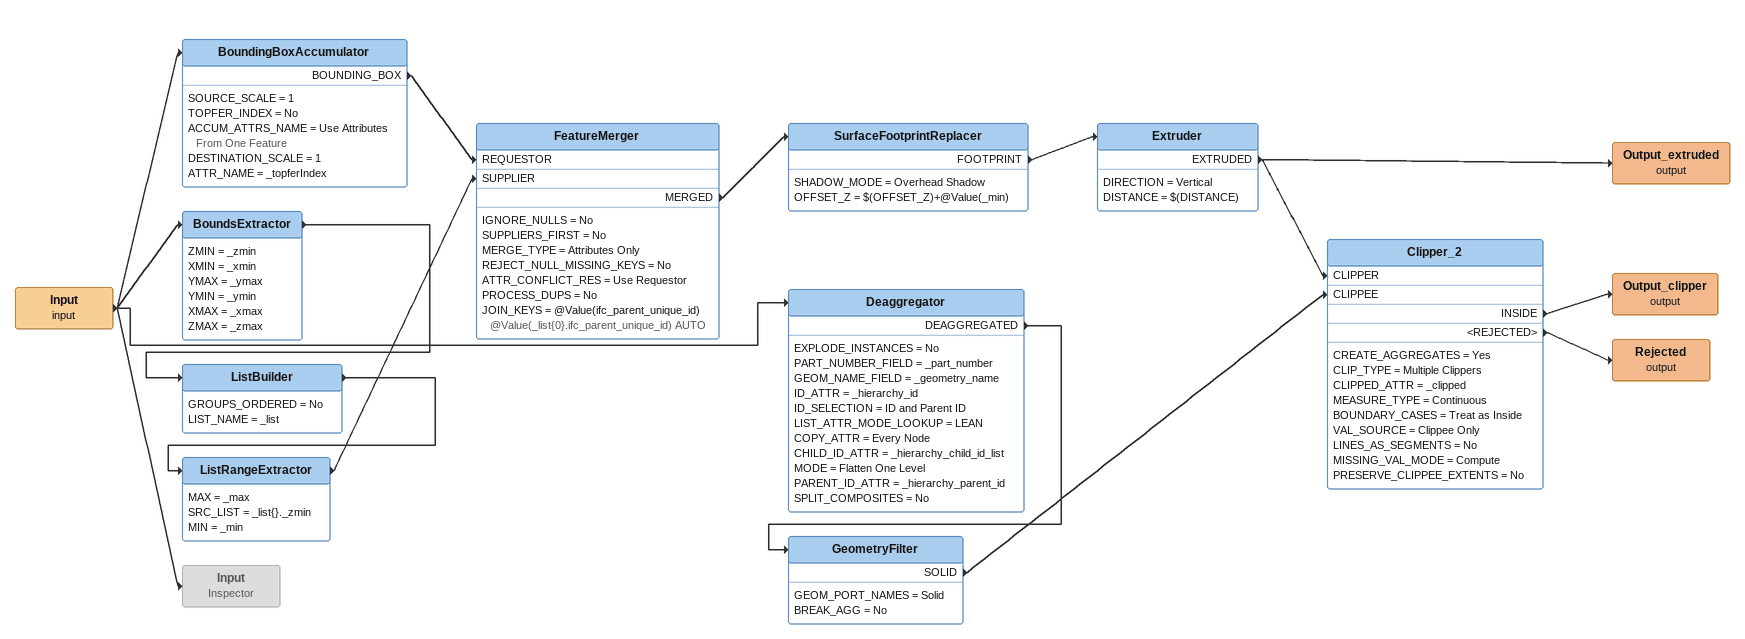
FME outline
Input (input)
    -> Deaggregator
    -> BoundsExtractor
    -> BoundingBoxAccumulator
    -> Input
BoundingBoxAccumulator
    SOURCE_SCALE = 1
    TOPFER_INDEX = No
    ACCUM_ATTRS_NAME = Use Attributes From One Feature
    DESTINATION_SCALE = 1
    ATTR_NAME = _topferIndex
    BOUNDING_BOX -> FeatureMerger [REQUESTOR]
BoundsExtractor
    ZMIN = _zmin
    XMIN = _xmin
    YMAX = _ymax
    YMIN = _ymin
    XMAX = _xmax
    ZMAX = _zmax
    -> ListBuilder
ListBuilder
    GROUPS_ORDERED = No
    LIST_NAME = _list
    -> ListRangeExtractor
ListRangeExtractor
    MAX = _max
    SRC_LIST = _list{}._zmin
    MIN = _min
    -> FeatureMerger [SUPPLIER]
FeatureMerger
    IGNORE_NULLS = No
    SUPPLIERS_FIRST = No
    MERGE_TYPE = Attributes Only
    REJECT_NULL_MISSING_KEYS = No
    ATTR_CONFLICT_RES = Use Requestor
    PROCESS_DUPS = No
    JOIN_KEYS = @Value(ifc_parent_unique_id) @Value(_list{0}.ifc_parent_unique_id) AUTO
    MERGED -> SurfaceFootprintReplacer
SurfaceFootprintReplacer
    SHADOW_MODE = Overhead Shadow
    OFFSET_Z = $(OFFSET_Z)+@Value(_min)
    FOOTPRINT -> Extruder
Extruder
    DIRECTION = Vertical
    DISTANCE = $(DISTANCE)
    EXTRUDED -> Clipper_2 [CLIPPER]
    EXTRUDED -> Output_extruded (output)
Output_extruded (output)
Deaggregator
    EXPLODE_INSTANCES = No
    PART_NUMBER_FIELD = _part_number
    GEOM_NAME_FIELD = _geometry_name
    ID_ATTR = _hierarchy_id
    ID_SELECTION = ID and Parent ID
    LIST_ATTR_MODE_LOOKUP = LEAN
    COPY_ATTR = Every Node
    CHILD_ID_ATTR = _hierarchy_child_id_list
    MODE = Flatten One Level
    PARENT_ID_ATTR = _hierarchy_parent_id
    SPLIT_COMPOSITES = No
    DEAGGREGATED -> GeometryFilter
GeometryFilter
    GEOM_PORT_NAMES = Solid
    BREAK_AGG = No
    SOLID -> Clipper_2 [CLIPPEE]
Clipper_2
    CREATE_AGGREGATES = Yes
    CLIP_TYPE = Multiple Clippers
    CLIPPED_ATTR = _clipped
    MEASURE_TYPE = Continuous
    BOUNDARY_CASES = Treat as Inside
    VAL_SOURCE = Clippee Only
    LINES_AS_SEGMENTS = No
    MISSING_VAL_MODE = Compute
    PRESERVE_CLIPPEE_EXTENTS = No
    INSIDE -> Output_clipper (output)
    <REJECTED> -> Rejected (output)
Output_clipper (output)
Rejected (output)
Input: Inspector [off]
